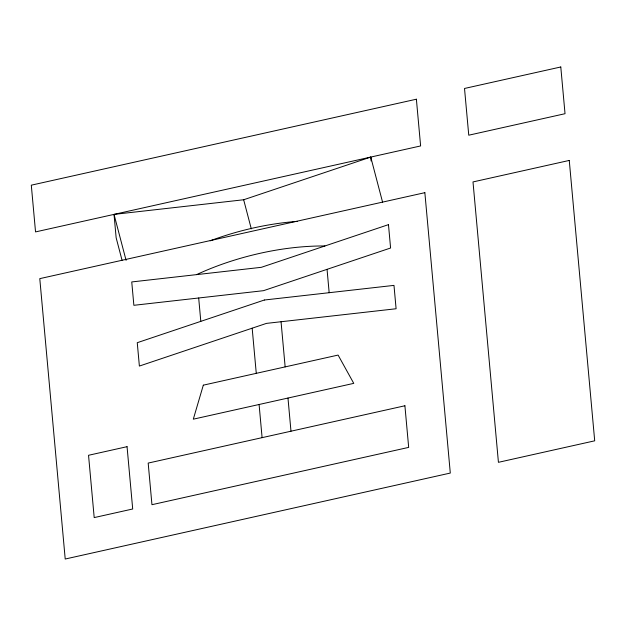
<?xml version="1.0" encoding="UTF-8"?>
<svg xmlns="http://www.w3.org/2000/svg" width="626" height="626" viewBox="0 0 626 626"><rect width="100%" height="100%" fill="white"/><g stroke="black" fill="none" stroke-linecap="round" stroke-linejoin="round"><path stroke-width="0.94" d="M122.054 260.275L116.146 237.755L114.026 214.389L243.663 199.757L370.748 157.079L382.564 202.12M243.663 199.757L251.292 228.842M114.026 214.389L126.092 260.361M370.748 157.079L371.101 160.976M327.046 269.337L329.166 292.702M281.051 321.741L285.151 366.891M287.976 398.05L290.98 431.204M252.168 328.188L256.269 373.339M259.094 404.498L262.098 437.652M198.685 297.992L200.805 321.357M196.564 274.626A153.902 72.248 -14.7 0 1 324.925 245.971M210.172 240.83A153.902 72.248 -14.7 0 1 297.327 221.369M203.317 385.162L193.309 419.177L353.76 383.362L338.095 355.075L203.317 385.162M388.472 224.64L261.378 267.31L131.75 281.943L133.87 305.308L263.499 290.675L390.593 248.006L388.472 224.64M264.352 300.018L137.258 342.696L139.379 366.061L266.473 323.384L396.101 308.751L393.981 285.386L264.352 300.018M416.384 99.213L31.3 185.179L35.541 231.91L420.617 145.944L416.384 99.213M560.786 66.974L464.515 88.469L468.757 135.2L565.028 113.705L560.786 66.974M424.858 192.675L39.782 278.64L65.214 559.026L450.297 473.06L424.858 192.675M569.261 160.436L472.998 181.931L498.429 462.317L594.7 440.821L569.261 160.436M127.055 446.682L88.54 455.282L94.197 517.592L132.704 508.993L127.055 446.682M404.905 405.773L148.182 463.083L151.954 504.697L408.676 447.387L404.905 405.773"/></g></svg>
